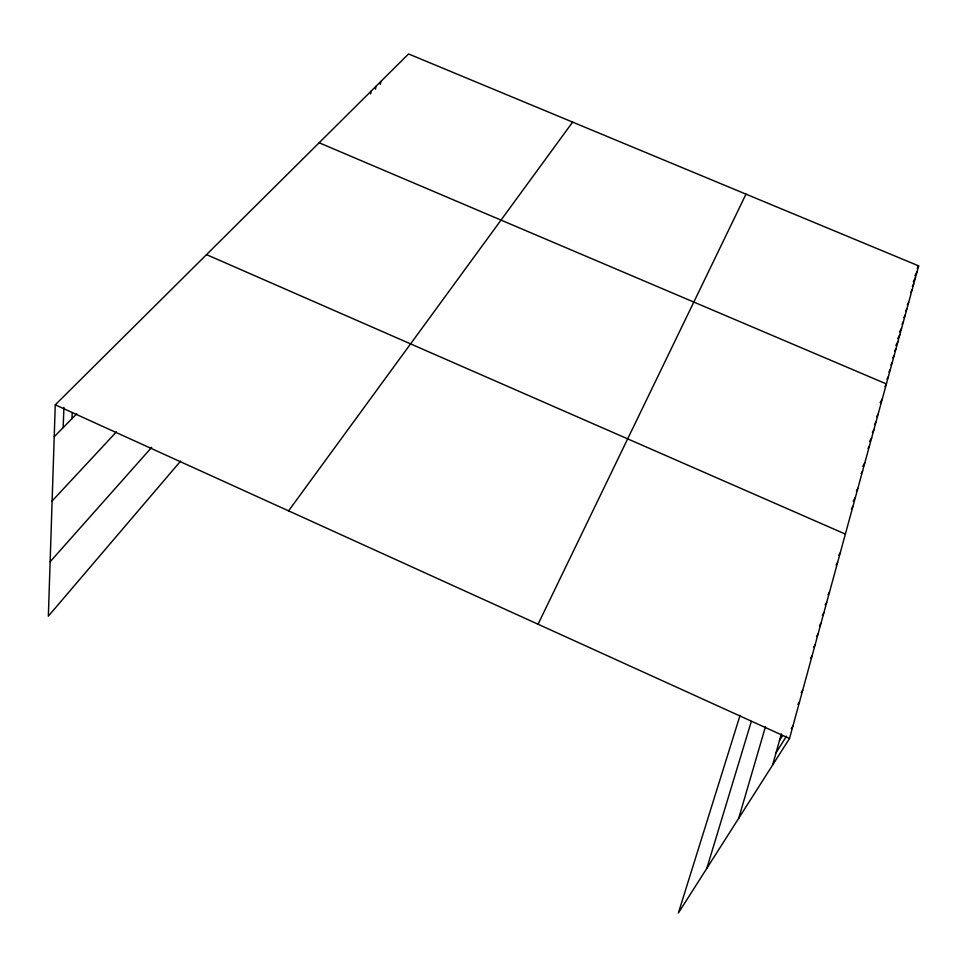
<?xml version="1.0" encoding="UTF-8"?>
<svg xmlns="http://www.w3.org/2000/svg" width="967" height="967" viewBox="0 0 967 967"><rect width="100%" height="100%" fill="white"/><g stroke="black" fill="none" stroke-linecap="round" stroke-linejoin="round"><path stroke-width="1.45" d="M740.093 715.266L678.363 913.053L789.519 738.498L918.65 265.877L408.558 53.947L55.264 404.835L48.35 616.172L180.636 461.066M63.157 427.632L63.931 407.361M71.957 418.651L72.211 412.873M370.627 93.98L371.195 91.055M375.486 89.145L376.066 86.22M380.297 84.359L380.865 81.446M772.621 765.03L781.336 733.868M738.728 818.251L765.429 726.846M706.804 868.39L751.323 721.43M538.051 624.223L745.992 194.149M917.236 268.512L918.65 265.877M914.915 275.728L917.042 271.775M913.283 281.699L915.411 277.734M912.328 286.413L913.767 283.766M910.66 292.53L912.086 289.882M907.324 304.859L908.69 302.32M905.583 311.193L906.961 308.654M903.819 317.623L905.209 315.073M902.042 324.126L903.432 321.576M899.54 331.983L901.631 328.151M897.714 338.655L899.818 334.812M895.853 345.412L897.968 341.556M894.693 350.973L896.107 348.398M892.795 357.899L894.209 355.324M890.873 364.922L892.299 362.335M888.927 372.029L890.353 369.442M886.944 379.233L888.383 376.634M884.95 386.534L886.388 383.935L319.134 142.765M880.139 402.731L882.327 398.815M876.682 416.729L878.145 414.106M874.543 424.537L876.017 421.914M872.367 432.454L873.854 429.832M869.538 441.605L871.666 437.846M868.015 448.495L869.442 445.98M862.745 466.384L864.897 462.601M861.138 473.612L862.576 471.086M856.387 490.97L857.838 488.432M853.22 501.099L855.42 497.304M851.492 508.835L852.954 506.297M838.727 555.421L840.226 552.87M836.104 565.018L837.603 562.48M827.97 594.717L829.493 592.167M825.177 604.919L826.7 602.381M822.337 615.29L823.872 612.74M819.448 625.818L820.995 623.268M816.523 636.516L818.07 633.965M813.549 647.382L815.108 644.832M810.527 658.43L812.087 655.88M801.147 692.65L802.731 690.112M797.92 704.447L799.516 701.909M779.475 740.517L782.666 735.44M776.078 752.664L786.497 736.213M791.296 728.622L792.904 726.084M288.577 510.854L572.621 122.108M50.127 561.791L151.686 447.37M52.121 500.991L116.366 431.923M54.212 436.746L76.768 413.743M206.515 254.611L845.363 534.098M55.264 404.835L789.519 738.498"/></g></svg>
